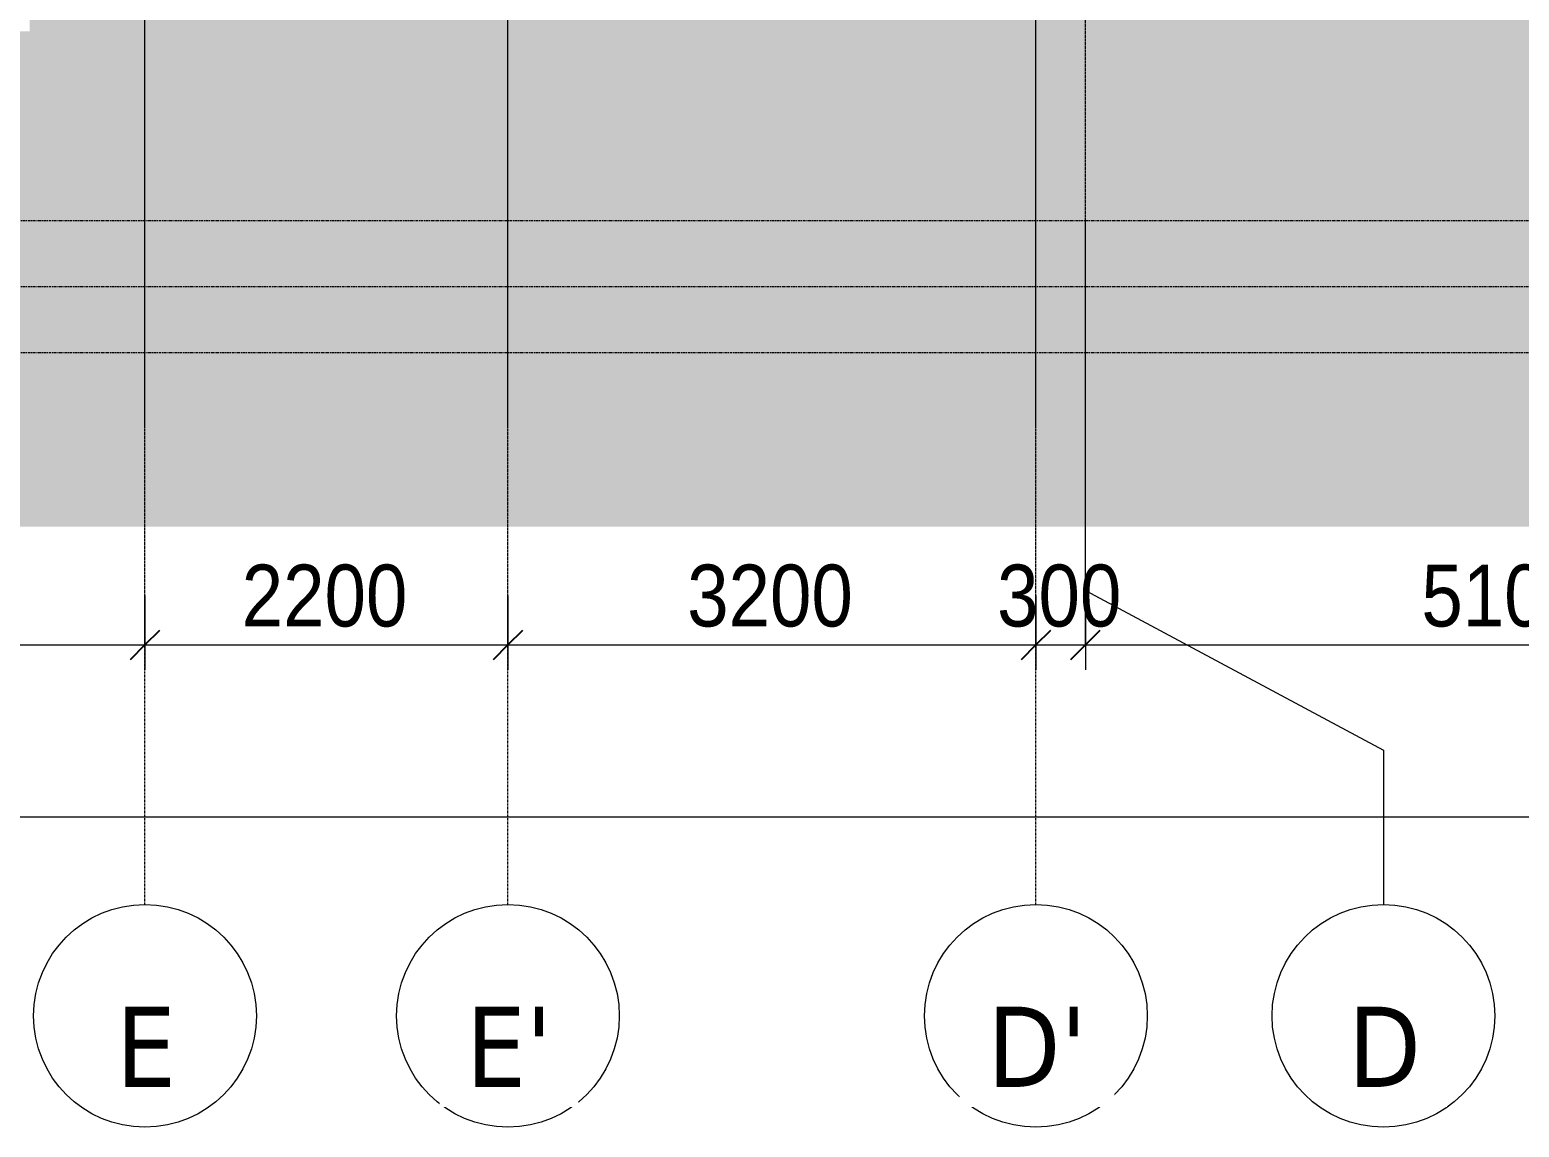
# Model space of a CAD drawing. Header units: millimetres. Extents: x 1240 to 198004, y -7796 to 35300.
# Drawn here: x 156366 to 165394, y -5094 to 1559 of the extents above; entities that cross this region are included whole.
import ezdxf

# ---------------------------------------------------------------- set-up
doc = ezdxf.new("R2010")
doc.units = ezdxf.units.MM
doc.linetypes.add('Centre', pattern=[31.75, 6.35, -4.7625, 15.875, -4.7625])
doc.linetypes.add('Grid Line', pattern=[22.225, 12.7, -3.175, 3.175, -3.175])
for name, color, linetype, lineweight in [('A-ANNO-DIMS', 211, 'Continuous', 9), ('A-ANNO-DIMS-150', 211, 'Continuous', 9), ('A-DETL-GENF-3', 9, 'Continuous', 9), ('A-FLOR-LEVL-2', 51, 'Centre', 9), ('S-GRID', 1, 'Continuous', 9), ('S-GRID-1', 1, 'Grid Line', 9), ('S-GRID-IDEN', 1, 'Continuous', 9)]:
    doc.layers.add(name, color=color, linetype=linetype, lineweight=lineweight)
doc.styles.add('Tahoma_B_1', font='tahomabd.ttf', dxfattribs={"height": 487.5})
doc.styles.add('UTM Avo', font='', dxfattribs={"width": 0.9, "height": 375})
doc.styles.get('UTM Avo').set_extended_font_data('UTM Avo')
doc.dimstyles.new('1_Dim_chi_tiet_2_5', dxfattribs={"dimscale": 304.8, "dimtxt": 374.737856, "dimasz": 0.590551, "dimexe": 0.492126, "dimexo": 0.0625, "dimgap": 0.049213, "dimtad": 1, "dimdec": 0, "dimrnd": 5, "dimzin": 0, "dimdsep": 46, "dimtxsty": 'UTM Avo', "dimblk1": 'OBLIQUE', "dimblk2": 'OBLIQUE', "dimsah": 1, "dimcen": 0.09, "dimdle": 0.492126, "dimazin": 0, "dimtfac": 1, "dimtdec": 4, "dimtix": 1, "dimtmove": 0, "dimatfit": 3, "dimfxl": 0.984252, "dimfxlon": 1, "dimtvp": 1, "dimtolj": 1, "dimtzin": 0, "dimarcsym": 2})

# ---------------------------------------------------------------- blocks, each defined once
blk = doc.blocks.new('Grid - M_Grid Head - Circle-353313-TKCS_MẶT ĐỨNG NỘI KHU 2')
at = {"layer": 'S-GRID-IDEN'}
blk.add_circle((-17236.9, -4419.4), 675, dxfattribs=at)
blk = doc.blocks.new('DIMBLOCK101-TKCS_MẶT ĐỨNG NỘI KHU 2')
at = {"layer": 'A-ANNO-DIMS-150'}
for p, q in [((151764.2, -1870.7), (151764.2, -2320.7)), ((151764.2, -2170.7), (151764.2, -1870.7)), ((157064.2, -1870.7), (157064.2, -2320.7)), ((157064.2, -2170.7), (157064.2, -1870.7)), ((151764.2, -2170.7), (157064.2, -2170.7))]:
    blk.add_line(p, q, dxfattribs=at)
at = {"layer": 'A-ANNO-DIMS-150', "lineweight": 25}
for p, q in [((151764.2, -2170.7), (151854.2, -2080.7)), ((157064.2, -2170.7), (157154.2, -2080.7)), ((151764.2, -2170.7), (151674.2, -2260.7)), ((157064.2, -2170.7), (156974.2, -2260.7))]:
    blk.add_line(p, q, dxfattribs=at)
at = {"layer": 'A-ANNO-DIMS-150', "color": 0, "insert": (153900.6, -1683.6), "char_height": 375, "width": 1232.471, "attachment_point": 1, "line_spacing_factor": 1.110334, "style": 'UTM Avo'}
blk.add_mtext('5300', dxfattribs=at)
blk = doc.blocks.new('_Oblique')
at = {"color": 0, "linetype": 'ByBlock', "lineweight": -2}
blk.add_line((-0.5, -0.5), (0.5, 0.5), dxfattribs=at)
blk = doc.blocks.new('DIMBLOCK102-TKCS_MẶT ĐỨNG NỘI KHU 2')
at = {"layer": 'A-ANNO-DIMS-150'}
for p, q in [((157064.2, -1870.7), (157064.2, -2320.7)), ((157064.2, -2170.7), (157064.2, -1870.7)), ((159264.2, -1870.7), (159264.2, -2320.7)), ((159264.2, -2170.7), (159264.2, -1870.7)), ((157064.2, -2170.7), (159264.2, -2170.7))]:
    blk.add_line(p, q, dxfattribs=at)
at = {"layer": 'A-ANNO-DIMS-150', "lineweight": 25}
for p, q in [((157064.2, -2170.7), (157154.2, -2080.7)), ((159264.2, -2170.7), (159354.2, -2080.7)), ((157064.2, -2170.7), (156974.2, -2260.7)), ((159264.2, -2170.7), (159174.2, -2260.7))]:
    blk.add_line(p, q, dxfattribs=at)
at = {"layer": 'A-ANNO-DIMS-150', "color": 0, "insert": (157650.6, -1683.6), "char_height": 375, "width": 1232.471, "attachment_point": 1, "line_spacing_factor": 1.110334, "style": 'UTM Avo'}
blk.add_mtext('2200', dxfattribs=at)
blk = doc.blocks.new('DIMBLOCK103-TKCS_MẶT ĐỨNG NỘI KHU 2')
at = {"layer": 'A-ANNO-DIMS-150'}
for p, q in [((159264.2, -1870.7), (159264.2, -2320.7)), ((159264.2, -2170.7), (159264.2, -1870.7)), ((162464.2, -1870.7), (162464.2, -2320.7)), ((162464.2, -2170.7), (162464.2, -1870.7)), ((159264.2, -2170.7), (162464.2, -2170.7))]:
    blk.add_line(p, q, dxfattribs=at)
at = {"layer": 'A-ANNO-DIMS-150', "lineweight": 25}
for p, q in [((159264.2, -2170.7), (159354.2, -2080.7)), ((162464.2, -2170.7), (162554.2, -2080.7)), ((159264.2, -2170.7), (159174.2, -2260.7)), ((162464.2, -2170.7), (162374.2, -2260.7))]:
    blk.add_line(p, q, dxfattribs=at)
at = {"layer": 'A-ANNO-DIMS-150', "color": 0, "insert": (160350.6, -1683.6), "char_height": 375, "width": 1232.471, "attachment_point": 1, "line_spacing_factor": 1.110334, "style": 'UTM Avo'}
blk.add_mtext('3200', dxfattribs=at)
blk = doc.blocks.new('DIMBLOCK104-TKCS_MẶT ĐỨNG NỘI KHU 2')
at = {"layer": 'A-ANNO-DIMS-150'}
for p, q in [((162464.2, -1870.7), (162464.2, -2320.7)), ((162464.2, -2170.7), (162464.2, -1870.7)), ((162764.2, -1870.7), (162764.2, -2320.7)), ((162764.2, -2170.7), (162764.2, -1870.7)), ((162464.2, -2170.7), (162764.2, -2170.7))]:
    blk.add_line(p, q, dxfattribs=at)
at = {"layer": 'A-ANNO-DIMS-150', "lineweight": 25}
for p, q in [((162464.2, -2170.7), (162554.2, -2080.7)), ((162764.2, -2170.7), (162854.2, -2080.7)), ((162464.2, -2170.7), (162374.2, -2260.7)), ((162764.2, -2170.7), (162674.2, -2260.7))]:
    blk.add_line(p, q, dxfattribs=at)
at = {"layer": 'A-ANNO-DIMS-150', "color": 0, "insert": (162229, -1683.6), "char_height": 375, "width": 924.353, "attachment_point": 1, "line_spacing_factor": 1.110334, "style": 'UTM Avo'}
blk.add_mtext('300', dxfattribs=at)
blk = doc.blocks.new('DIMBLOCK105-TKCS_MẶT ĐỨNG NỘI KHU 2')
at = {"layer": 'A-ANNO-DIMS-150'}
for p, q in [((162764.2, -1870.7), (162764.2, -2320.7)), ((162764.2, -2170.7), (162764.2, -1870.7)), ((167864.2, -1870.7), (167864.2, -2320.7)), ((167864.2, -2170.7), (167864.2, -1870.7)), ((162764.2, -2170.7), (167864.2, -2170.7))]:
    blk.add_line(p, q, dxfattribs=at)
at = {"layer": 'A-ANNO-DIMS-150', "lineweight": 25}
for p, q in [((162764.2, -2170.7), (162854.2, -2080.7)), ((167864.2, -2170.7), (167954.2, -2080.7)), ((162764.2, -2170.7), (162674.2, -2260.7)), ((167864.2, -2170.7), (167774.2, -2260.7))]:
    blk.add_line(p, q, dxfattribs=at)
at = {"layer": 'A-ANNO-DIMS-150', "color": 0, "insert": (164800.6, -1683.6), "char_height": 375, "width": 1232.471, "attachment_point": 1, "line_spacing_factor": 1.110334, "style": 'UTM Avo'}
blk.add_mtext('5100', dxfattribs=at)
blk = doc.blocks.new('DIMBLOCK110-TKCS_MẶT ĐỨNG NỘI KHU 2')
at = {"layer": 'A-ANNO-DIMS-150'}
for p, q in [((118064.2, -2911.9), (118064.2, -3361.9)), ((118064.2, -3211.9), (118064.2, -2911.9)), ((179064.2, -2911.9), (179064.2, -3361.9)), ((179064.2, -3211.9), (179064.2, -2911.9)), ((117914.2, -3211.9), (179214.2, -3211.9))]:
    blk.add_line(p, q, dxfattribs=at)
at = {"layer": 'A-ANNO-DIMS-150', "lineweight": 25}
for p, q in [((118064.2, -3211.9), (118154.2, -3121.9)), ((179064.2, -3211.9), (179154.2, -3121.9)), ((118064.2, -3211.9), (117974.2, -3301.9)), ((179064.2, -3211.9), (178974.2, -3301.9))]:
    blk.add_line(p, q, dxfattribs=at)
at = {"layer": 'A-ANNO-DIMS-150', "color": 0, "insert": (147922.3, -2724.7), "char_height": 375, "width": 1540.589, "attachment_point": 1, "line_spacing_factor": 1.110334, "style": 'UTM Avo'}
blk.add_mtext('61000', dxfattribs=at)

msp = doc.modelspace()

# ---------------------------------------------------------------- hatches: boundary and pattern name
at = {"layer": 'A-DETL-GENF-3'}
h = msp.add_hatch(dxfattribs=at)
h.set_pattern_fill('FP_70', color=256, style=0, pattern_type=2)
h.set_pattern_definition([(0, (196301.1, 0), (725.805, 725.805), [725.805, -725.805]), (0, (196301.1, 272.2), (725.805, 725.805), [725.805, -725.805]), (0, (196301.1, 544.35), (725.805, 725.805), [725.805, -725.805]), (90, (196391.8, 635.1), (-725.805, 725.805), [725.805, -725.805]), (90, (196664, 635.1), (-725.805, 725.805), [725.805, -725.805]), (90, (196936.2, 635.1), (-725.805, 725.805), [725.805, -725.805])])
h.paths.add_polyline_path([(190674.3, -1453.5), (190674.3, -100), (188112.9, -100), (188112.9, 500), (175412.9, 500), (175412.9, 650), (173064.2, 650), (173064.2, 550), (172765.8, 550), (172765.8, 950), (171364.2, 950), (171364.2, 750), (171164.2, 750), (171164.2, 1950), (167865.8, 1950), (167865.8, 1700), (167665.8, 1700), (167665.8, 1950), (165763.2, 1950), (165763.2, 1690), (165565.8, 1690), (165565.8, 1950), (162965.8, 1950), (162965.8, 1700), (162766.2, 1700), (162766.2, 1950), (160765.8, 1950), (160765.8, 1700), (160565.8, 1700), (160565.8, 1950), (156365.8, 1950), (156365.8, 1550), (156065.5, 1550), (156065.5, 1950), (152064.2, 1950), (152064.2, 1550), (151764.2, 1550), (151764.2, 1000), (148714.8, 900), (137714.8, 900), (134913.6, 700), (122864.8, 700), (120864.8, 400), (114882.9, 175.2), (114882.9, -100), (114582.9, -100), (114582.9, 250), (112182.9, 250), (112182.9, -100), (111882.9, -100), (111882.9, 250), (108782.1, 250), (108782.1, -1453.5), (189987, -1453.5)])

# ---------------------------------------------------------------- linework, layer by layer
at = {"layer": 'A-FLOR-LEVL-2'}
for p, q in [((192607.3, 400), (104944.5, 400)), ((194512.3, 0), (104944.5, 0)), ((192607.3, -400), (104944.5, -400))]:
    msp.add_line(p, q, dxfattribs=at)
at = {"layer": 'S-GRID'}
for p, q in [((162764.2, -1839.5), (164570.6, -2808.7)), ((164570.6, -2808.7), (164570.6, -3744.5))]:
    msp.add_line(p, q, dxfattribs=at)
at = {"layer": 'S-GRID-1'}
for p, q in [((157064.2, 5.5), (157064.2, 30542.5)), ((159264.2, 5.5), (159264.2, 30542.5)), ((162464.2, 5.5), (162464.2, 30542.5)), ((162764.2, -1839.5), (162764.2, 1910.5)), ((157064.2, -3744.5), (157064.2, 5.5)), ((159264.2, -3744.5), (159264.2, 5.5)), ((162464.2, -3744.5), (162464.2, 5.5))]:
    msp.add_line(p, q, dxfattribs=at)

# ---------------------------------------------------------------- block references
at = {"layer": 'S-GRID-IDEN'}
for p in [(174301.1, 0), (176501.1, 0), (179701.1, 0), (181807.6, 0)]:
    msp.add_blockref('Grid - M_Grid Head - Circle-353313-TKCS_MẶT ĐỨNG NỘI KHU 2', p, dxfattribs=at)

# ---------------------------------------------------------------- dimensions: what is measured, and where the dimension line sits
at = {"layer": 'A-ANNO-DIMS'}
for base, p1, p2, override, picture, middle in [((157064.2, -2170.7), (151764.2, -1870.7), (157064.2, -1870.7), {"dimpost": '<>', "dimfxl": 5300}, 'DIMBLOCK101-TKCS_MẶT ĐỨNG NỘI KHU 2', (154414.2, -1961.7)), ((159264.2, -2170.7), (157064.2, -1870.7), (159264.2, -1870.7), {"dimpost": '<>', "dimfxl": 2200}, 'DIMBLOCK102-TKCS_MẶT ĐỨNG NỘI KHU 2', (158164.2, -1961.7)), ((162464.2, -2170.7), (159264.2, -1870.7), (162464.2, -1870.7), {"dimpost": '<>', "dimfxl": 3200}, 'DIMBLOCK103-TKCS_MẶT ĐỨNG NỘI KHU 2', (160864.2, -1961.7)), ((162764.2, -2170.7), (162464.2, -1870.7), (162764.2, -1870.7), {"dimpost": '<>', "dimfxl": 300}, 'DIMBLOCK104-TKCS_MẶT ĐỨNG NỘI KHU 2', (162614.2, -1961.7)), ((167864.2, -2170.7), (162764.2, -1870.7), (167864.2, -1870.7), {"dimpost": '<>', "dimfxl": 5100}, 'DIMBLOCK105-TKCS_MẶT ĐỨNG NỘI KHU 2', (165314.2, -1961.7)), ((179064.2, -3211.9), (118064.2, -2911.9), (179064.2, -2911.9), {"dimpost": '<>', "dimfxl": 61000}, 'DIMBLOCK110-TKCS_MẶT ĐỨNG NỘI KHU 2', (148564.2, -3002.8))]:
    dim = msp.add_linear_dim(base=base, p1=p1, p2=p2, dimstyle='1_Dim_chi_tiet_2_5', override=override, dxfattribs=at)
    dim.commit()
    dim.dimension.update_dxf_attribs({"geometry": picture, "text_midpoint": middle})

# ---------------------------------------------------------------- next in the draw order: texts
at = {"layer": 'S-GRID-IDEN', "char_height": 487.5, "attachment_point": 5, "line_spacing_factor": 0.996129, "style": 'Tahoma_B_1', "bg_fill": 3, "box_fill_scale": 1.25, "bg_fill_color": 256, "bg_fill_true_color": 13158600, "bg_fill_transparency": 0}
for s, insert, width in [('\\pt1904.99887,3809.99775,5715.0015,7620.00037,9524.99925,11429.99813,13335.00187,15240.00075,17144.99962,19049.9985,20955.00225,22860.00112,24765,26669.99887,28574.99775,30480.0015,32385.00037,34289.99925,36194.99812,38100.00187,40005.00075,41909.99962,43814.9985,45720.00225,47625.00112,49530,51434.99887,53339.99775,55245.0015,57150.00037,59054.99925,60959.99812;E', (157070.4, -4606.7), 417), ("\\pt1904.99887,3809.99775,5715.0015,7620.00037,9524.99925,11429.99813,13335.00187,15240.00075,17144.99962,19049.9985,20955.00225,22860.00112,24765,26669.99887,28574.99775,30480.0015,32385.00037,34289.99925,36194.99812,38100.00187,40005.00075,41909.99962,43814.9985,45720.00225,47625.00112,49530,51434.99887,53339.99775,55245.0015,57150.00037,59054.99925,60959.99812;E'", (159270.4, -4606.7), 595.5), ("\\pt1904.99887,3809.99775,5715.0015,7620.00037,9524.99925,11429.99813,13335.00187,15240.00075,17144.99962,19049.9985,20955.00225,22860.00112,24765,26669.99887,28574.99775,30480.0015,32385.00037,34289.99925,36194.99812,38100.00187,40005.00075,41909.99962,43814.9985,45720.00225,47625.00112,49530,51434.99887,53339.99775,55245.0015,57150.00037,59054.99925,60959.99812;D'", (162471.2, -4606.7), 694.5), ('\\pt1904.99887,3809.99775,5715.0015,7620.00037,9524.99925,11429.99813,13335.00187,15240.00075,17144.99962,19049.9985,20955.00225,22860.00112,24765,26669.99887,28574.99775,30480.0015,32385.00037,34289.99925,36194.99812,38100.00187,40005.00075,41909.99962,43814.9985,45720.00225,47625.00112,49530,51434.99887,53339.99775,55245.0015,57150.00037,59054.99925,60959.99812;D', (164576.9, -4606.7), 516)]:
    msp.add_mtext(s, dxfattribs=dict(at, insert=insert, width=width))

doc.saveas('drawing.dxf')
